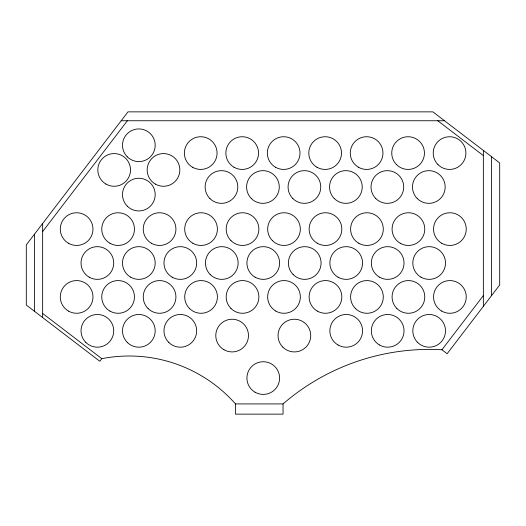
<?xml version="1.0" encoding="UTF-8"?>
<svg xmlns="http://www.w3.org/2000/svg" width="526" height="526" viewBox="0 0 526 526"><rect width="100%" height="100%" fill="white"/><g stroke="black" fill="none" stroke-linecap="round" stroke-linejoin="round"><path stroke-width="0.79" d="M42.645 231.558L127.371 120.75M101.814 358.679L99.828 361.277L26.3 305.06L26.3 244.866L127.989 111.86L432.891 111.86L499.7 162.942L499.7 284.967L447.133 353.722L441.939 349.751A223.708 223.708 0 0 0 283.047 403.922L235.477 403.922A141.816 141.816 0 0 0 101.814 358.679L42.645 313.437M441.939 349.751L483.355 295.579M121.197 120.75L444.509 120.75M437.783 120.75L483.355 155.591M491.527 156.695L491.527 295.651M483.355 150.443L483.355 306.342M283.047 403.922L283.047 414.14L235.477 414.14L235.477 403.922M42.645 223.491L42.645 317.553M34.473 234.175L34.473 311.307M210.236 274.572A16.345 16.345 0 0 0 237.581 267.247A16.345 16.345 0 0 0 217.56 247.227A16.345 16.345 0 0 0 210.236 274.572M293.179 274.572A16.345 16.345 0 0 0 320.525 267.247A16.345 16.345 0 0 0 300.51 247.227A16.345 16.345 0 0 0 293.179 274.572M89.203 277.169A16.345 16.345 0 0 0 113.715 263.013A16.345 16.345 0 0 0 89.203 248.857A16.345 16.345 0 0 0 89.203 277.169M130.672 277.169A16.345 16.345 0 0 0 155.19 263.013A16.345 16.345 0 0 0 130.672 248.857A16.345 16.345 0 0 0 130.672 277.169M68.465 243.255A16.345 16.345 0 0 0 92.977 229.099A16.345 16.345 0 0 0 68.465 214.943A16.345 16.345 0 0 0 68.465 243.255M338.04 344.997A16.345 16.345 0 0 0 362.559 330.841A16.345 16.345 0 0 0 338.04 316.685A16.345 16.345 0 0 0 338.04 344.997M127.292 342.4A16.345 16.345 0 0 0 154.631 335.075A16.345 16.345 0 0 0 134.617 315.054A16.345 16.345 0 0 0 127.292 342.4M420.984 277.169A16.345 16.345 0 0 0 445.502 263.013A16.345 16.345 0 0 0 420.984 248.857A16.345 16.345 0 0 0 420.984 277.169M85.817 342.4A16.345 16.345 0 0 0 113.162 335.075A16.345 16.345 0 0 0 93.141 315.054A16.345 16.345 0 0 0 85.817 342.4M379.516 344.997A16.345 16.345 0 0 0 404.027 330.841A16.345 16.345 0 0 0 379.516 316.685A16.345 16.345 0 0 0 379.516 344.997M168.761 342.4A16.345 16.345 0 0 0 196.106 335.075A16.345 16.345 0 0 0 176.092 315.054A16.345 16.345 0 0 0 168.761 342.4M255.09 277.169A16.345 16.345 0 0 0 279.608 263.013A16.345 16.345 0 0 0 255.09 248.857A16.345 16.345 0 0 0 255.09 277.169M379.516 277.169A16.345 16.345 0 0 0 404.027 263.013A16.345 16.345 0 0 0 379.516 248.857A16.345 16.345 0 0 0 379.516 277.169M68.465 311.083A16.345 16.345 0 0 0 92.977 296.927A16.345 16.345 0 0 0 68.465 282.771A16.345 16.345 0 0 0 68.465 311.083M172.147 277.169A16.345 16.345 0 0 0 196.665 263.013A16.345 16.345 0 0 0 172.147 248.857A16.345 16.345 0 0 0 172.147 277.169M109.934 243.255A16.345 16.345 0 0 0 134.452 229.099A16.345 16.345 0 0 0 109.934 214.943A16.345 16.345 0 0 0 109.934 243.255M230.973 308.486A16.345 16.345 0 0 0 258.319 301.161A16.345 16.345 0 0 0 238.298 281.14A16.345 16.345 0 0 0 230.973 308.486M358.778 243.255A16.345 16.345 0 0 0 383.29 229.099A16.345 16.345 0 0 0 358.778 214.943A16.345 16.345 0 0 0 358.778 243.255M317.303 311.083A16.345 16.345 0 0 0 341.821 296.927A16.345 16.345 0 0 0 317.303 282.771A16.345 16.345 0 0 0 317.303 311.083M400.253 243.255A16.345 16.345 0 0 0 424.765 229.099A16.345 16.345 0 0 0 400.253 214.943A16.345 16.345 0 0 0 400.253 243.255M230.973 240.658A16.345 16.345 0 0 0 258.319 233.334A16.345 16.345 0 0 0 238.298 213.313A16.345 16.345 0 0 0 230.973 240.658M272.448 240.658A16.345 16.345 0 0 0 299.787 233.334A16.345 16.345 0 0 0 279.773 213.313A16.345 16.345 0 0 0 272.448 240.658M441.722 243.255A16.345 16.345 0 0 0 466.24 229.099A16.345 16.345 0 0 0 441.722 214.943A16.345 16.345 0 0 0 441.722 243.255M275.828 311.083A16.345 16.345 0 0 0 300.346 296.927A16.345 16.345 0 0 0 275.828 282.771A16.345 16.345 0 0 0 275.828 311.083M109.934 311.083A16.345 16.345 0 0 0 134.452 296.927A16.345 16.345 0 0 0 109.934 282.771A16.345 16.345 0 0 0 109.934 311.083M355.392 308.486A16.345 16.345 0 0 0 382.737 301.161A16.345 16.345 0 0 0 362.716 281.14A16.345 16.345 0 0 0 355.392 308.486M396.867 308.486A16.345 16.345 0 0 0 424.212 301.161A16.345 16.345 0 0 0 404.192 281.14A16.345 16.345 0 0 0 396.867 308.486M338.04 277.169A16.345 16.345 0 0 0 362.559 263.013A16.345 16.345 0 0 0 338.04 248.857A16.345 16.345 0 0 0 338.04 277.169M282.83 347.134A16.345 16.345 0 0 0 310.176 339.809A16.345 16.345 0 0 0 290.161 319.788A16.345 16.345 0 0 0 282.83 347.134M317.303 243.255A16.345 16.345 0 0 0 341.821 229.099A16.345 16.345 0 0 0 317.303 214.943A16.345 16.345 0 0 0 317.303 243.255M417.605 342.4A16.345 16.345 0 0 0 444.943 335.075A16.345 16.345 0 0 0 424.929 315.054A16.345 16.345 0 0 0 417.605 342.4M255.09 392.225A16.345 16.345 0 0 0 279.608 378.076A16.345 16.345 0 0 0 255.09 363.92A16.345 16.345 0 0 0 255.09 392.225M417.276 198.552A16.345 16.345 0 0 0 444.621 191.227A16.345 16.345 0 0 0 424.6 171.213A16.345 16.345 0 0 0 417.276 198.552M375.801 198.552A16.345 16.345 0 0 0 403.146 191.227A16.345 16.345 0 0 0 383.125 171.213A16.345 16.345 0 0 0 375.801 198.552M334.326 198.552A16.345 16.345 0 0 0 361.671 191.227A16.345 16.345 0 0 0 341.657 171.213A16.345 16.345 0 0 0 334.326 198.552M292.857 198.552A16.345 16.345 0 0 0 320.196 191.227A16.345 16.345 0 0 0 300.182 171.213A16.345 16.345 0 0 0 292.857 198.552M251.382 198.552A16.345 16.345 0 0 0 278.727 191.227A16.345 16.345 0 0 0 258.707 171.213A16.345 16.345 0 0 0 251.382 198.552M209.907 198.552A16.345 16.345 0 0 0 237.252 191.227A16.345 16.345 0 0 0 217.238 171.213A16.345 16.345 0 0 0 209.907 198.552M438.013 164.638A16.345 16.345 0 0 0 465.359 157.307A16.345 16.345 0 0 0 445.338 137.293A16.345 16.345 0 0 0 438.013 164.638M396.538 164.638A16.345 16.345 0 0 0 423.884 157.307A16.345 16.345 0 0 0 403.863 137.293A16.345 16.345 0 0 0 396.538 164.638M358.449 167.235A16.345 16.345 0 0 0 382.967 153.079A16.345 16.345 0 0 0 358.449 138.923A16.345 16.345 0 0 0 358.449 167.235M316.974 167.235A16.345 16.345 0 0 0 341.492 153.079A16.345 16.345 0 0 0 316.974 138.923A16.345 16.345 0 0 0 316.974 167.235M275.506 167.235A16.345 16.345 0 0 0 300.017 153.079A16.345 16.345 0 0 0 275.506 138.923A16.345 16.345 0 0 0 275.506 167.235M234.031 167.235A16.345 16.345 0 0 0 258.549 153.079A16.345 16.345 0 0 0 234.031 138.923A16.345 16.345 0 0 0 234.031 167.235M192.555 167.235A16.345 16.345 0 0 0 217.074 153.079A16.345 16.345 0 0 0 192.555 138.923A16.345 16.345 0 0 0 192.555 167.235M155.341 184.087A16.345 16.345 0 0 0 179.853 169.931A16.345 16.345 0 0 0 155.341 155.775A16.345 16.345 0 0 0 155.341 184.087M106.002 184.087A16.345 16.345 0 0 0 130.514 169.931A16.345 16.345 0 0 0 106.002 155.775A16.345 16.345 0 0 0 106.002 184.087M127.285 206.159A16.345 16.345 0 0 0 154.631 198.835A16.345 16.345 0 0 0 134.61 178.814A16.345 16.345 0 0 0 127.285 206.159M127.285 156.82A16.345 16.345 0 0 0 154.631 149.496A16.345 16.345 0 0 0 134.61 129.475A16.345 16.345 0 0 0 127.285 156.82M223.958 349.731A16.345 16.345 0 0 0 248.476 335.581A16.345 16.345 0 0 0 223.958 321.425A16.345 16.345 0 0 0 223.958 349.731M189.498 308.486A16.345 16.345 0 0 0 216.844 301.161A16.345 16.345 0 0 0 196.823 281.14A16.345 16.345 0 0 0 189.498 308.486M148.023 308.486A16.345 16.345 0 0 0 175.368 301.161A16.345 16.345 0 0 0 155.354 281.14A16.345 16.345 0 0 0 148.023 308.486M441.722 311.083A16.345 16.345 0 0 0 466.24 296.927A16.345 16.345 0 0 0 441.722 282.771A16.345 16.345 0 0 0 441.722 311.083M192.884 243.255A16.345 16.345 0 0 0 217.402 229.099A16.345 16.345 0 0 0 192.884 214.943A16.345 16.345 0 0 0 192.884 243.255M151.409 243.255A16.345 16.345 0 0 0 175.927 229.099A16.345 16.345 0 0 0 151.409 214.943A16.345 16.345 0 0 0 151.409 243.255"/></g></svg>
